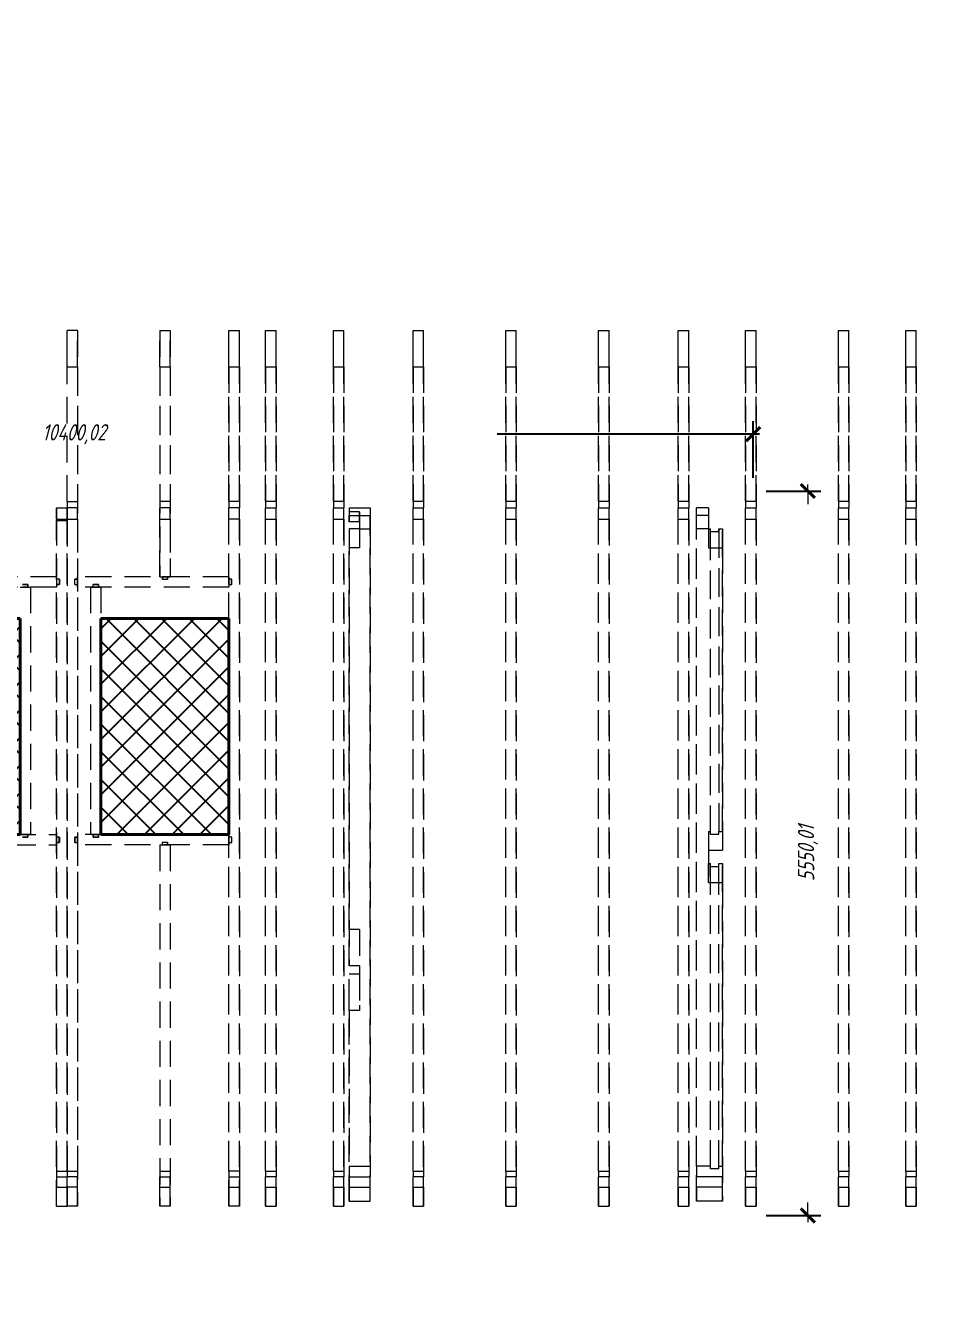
# Model space of a CAD drawing. Header units: millimetres. Extents: x 0 to 6720, y 0 to 297.
# Drawn here: x 2373.8 to 2515.1, y 100.8 to 297 of the extents above; entities that cross this region are included whole.
import ezdxf

# ---------------------------------------------------------------- set-up
doc = ezdxf.new("R2010")
doc.units = ezdxf.units.MM
for name, pattern in [('K5LT_BASIC', [0]), ('K5LT_DASHED', [6, 4, -2]), ('K5LT_THIN', [0])]:
    doc.linetypes.add(name, pattern=pattern)
doc.layers.add('Системный слой', color=7, linetype='Continuous')
doc.styles.add('KDIMTEXTSTYLE', font='GOST_AU.SHX', dxfattribs={"width": 0.96, "oblique": 15, "height": 5})
doc.dimstyles.new('KDIMSTYLE (0.02)', dxfattribs={"dimtxt": 5, "dimasz": 1, "dimexe": 2, "dimexo": 0, "dimgap": 1, "dimtad": 1, "dimlfac": 50, "dimtxsty": 'KDIMTEXTSTYLE', "dimsah": 1, "dimcen": 0, "dimdle": 1, "dimadec": 0, "dimazin": 0, "dimtfac": 0.667, "dimtmove": 0, "dimatfit": 3, "dimfxl": 0, "dimtvp": 1, "dimtolj": 1, "dimtzin": 0, "dimarcsym": 0})

# ---------------------------------------------------------------- blocks, each defined once
blk = doc.blocks.new('U171')
at = {"layer": 'Системный слой', "color": 7, "linetype": 'K5LT_DASHED', "lineweight": 18}
for p, q in [((2380.113075603595, 244.730695967089), (2380.113075403596, 250.277389267089)), ((2381.713077943596, 250.277389267089), (2380.113075403596, 250.277389267089)), ((2380.113075403596, 116.136671327089), (2380.113075403596, 250.277389267089)), ((2381.713077903596, 244.730695967089), (2381.713077943596, 250.277389267089)), ((2381.713077943596, 250.277389267089), (2381.713077943596, 116.136671327089)), ((2394.313095983596, 244.730727767089), (2394.313097983596, 250.277421067089)), ((2394.313097983596, 250.277421067089), (2395.913100523596, 250.277421067089)), ((2394.313097983596, 250.277421067089), (2394.313097983596, 212.567083347089)), ((2395.913098263596, 244.730727767089), (2395.913100523596, 250.277421067089)), ((2395.913100523596, 250.277421067089), (2395.913100523596, 212.567083347089)), ((2404.912971183596, 244.7307448870891), (2404.912974823596, 250.277438187089)), ((2404.912974823596, 116.136702487089), (2404.912974823596, 250.277438187089)), ((2404.912974823596, 250.277438187089), (2406.512977363596, 250.277438187089)), ((2406.512973463596, 244.7307448870891), (2406.512977363596, 250.277438187089)), ((2406.512977363596, 116.136702487089), (2406.512977363596, 250.277438187089)), ((2410.513079203596, 244.7307238270891), (2410.513083723596, 250.277417127089)), ((2410.513083723596, 116.136670067089), (2410.513083723596, 250.277417127089)), ((2410.513083723596, 250.277417127089), (2412.113086263596, 250.277417127089)), ((2412.113081503596, 244.7307238270891), (2412.113086263596, 250.277417127089)), ((2412.113086263596, 116.136670067089), (2412.113086263596, 250.277417127089)), ((2420.912994143596, 244.730663127089), (2420.913000263596, 250.277356427089)), ((2420.913000263596, 116.136591487089), (2420.913000263596, 250.277356427089)), ((2420.913000263596, 250.277356427089), (2422.513002823595, 250.277356427089)), ((2422.512996423596, 244.730663127089), (2422.513002823595, 250.277356427089)), ((2422.513002823595, 116.136591487089), (2422.513002823595, 250.277356427089)), ((2433.113032683596, 244.7307238270891), (2433.113040703596, 250.277417127089)), ((2433.113040703596, 116.136641807089), (2433.113040703596, 250.277417127089)), ((2433.113040703596, 250.277417127089), (2434.713043243596, 250.277417127089)), ((2434.713034963596, 244.7307238270891), (2434.713043243596, 250.277417127089)), ((2434.713043243596, 116.136641807089), (2434.713043243596, 250.277417127089)), ((2447.313053043596, 244.7307238270891), (2447.313063283596, 250.277417127089)), ((2447.313063283596, 116.136624067089), (2447.313063283596, 250.277417127089)), ((2447.313063283596, 250.277417127089), (2448.913065823596, 250.277417127089)), ((2448.913055343596, 244.7307238270891), (2448.913065823596, 250.277417127089)), ((2448.913065823596, 116.136624067089), (2448.913065823596, 250.277417127089)), ((2461.513073423595, 244.7307238270891), (2461.513085863596, 250.277417127089)), ((2461.513085863596, 116.136606327089), (2461.513085863596, 250.277417127089)), ((2461.513085863596, 250.277417127089), (2463.113088403596, 250.277417127089)), ((2463.113075703596, 244.7307238270891), (2463.113088403596, 250.277417127089)), ((2463.113088403596, 116.136606327089), (2463.113088403596, 250.277417127089)), ((2473.713100923596, 244.7307238270891), (2473.713115243596, 250.277417127089)), ((2473.713115243596, 116.136591067089), (2473.713115243596, 250.277417127089)), ((2473.713115243596, 250.277417127089), (2475.313117803596, 250.277417127089)), ((2475.313103203596, 244.7307238270891), (2475.313117803596, 250.277417127089)), ((2475.313117803596, 116.136591067089), (2475.313117803596, 250.277417127089)), ((2484.038163503596, 244.7307238270891), (2484.038179463596, 250.277417127089)), ((2484.038179463596, 116.136578167089), (2484.038179463596, 250.277417127089)), ((2484.038179463596, 250.277417127089), (2485.638182003596, 250.277417127089)), ((2485.638165803596, 244.7307238270891), (2485.638182003596, 250.277417127089)), ((2485.638182003596, 116.136578167089), (2485.638182003596, 250.277417127089)), ((2498.238183883595, 244.7307238270891), (2498.238202023596, 250.277417127089)), ((2498.238202023596, 116.136560407089), (2498.238202023596, 250.277417127089)), ((2498.238202023596, 250.277417127089), (2499.838204563596, 250.277417127089)), ((2499.838186183596, 244.7307238270891), (2499.838204563596, 250.277417127089)), ((2499.838204563596, 116.136560407089), (2499.838204563596, 250.277417127089)), ((2508.563248683596, 244.7307238270891), (2508.563268443596, 250.277417127089)), ((2508.563268443596, 116.136547507089), (2508.563268443596, 250.277417127089)), ((2508.563268443596, 250.277417127089), (2510.163270983596, 250.277417127089)), ((2510.163250983596, 244.7307238270891), (2510.163270983596, 250.277417127089)), ((2510.163270983596, 116.136547507089), (2510.163270983596, 250.277417127089)), ((2380.113075603595, 224.065538167089), (2380.113075603595, 244.730695967089)), ((2380.113075603595, 244.730695967089), (2381.713077903596, 244.730695967089)), ((2381.713077903596, 244.730695967089), (2381.713077903596, 224.065538167089)), ((2394.313095983596, 244.730727767089), (2395.913098263596, 244.730727767089)), ((2394.313095983596, 244.730727767089), (2394.313095983596, 224.065521627089)), ((2395.913098263596, 244.730727767089), (2395.913098263596, 224.065521627089)), ((2404.912971183596, 244.7307448870891), (2406.512973463596, 244.7307448870891)), ((2404.912971183596, 244.7307448870891), (2404.912971183596, 224.065509287089)), ((2406.512973463596, 244.7307448870891), (2406.512973463596, 224.065509287089)), ((2410.513079203596, 244.7307238270891), (2412.113081503596, 244.7307238270891)), ((2410.513079203596, 244.7307238270891), (2410.513079203596, 224.065423127089)), ((2412.113081503596, 244.7307238270891), (2412.113081503596, 224.065423127089)), ((2420.912994143596, 244.730663127089), (2422.512996423596, 244.730663127089)), ((2420.912994143596, 244.730663127089), (2420.912994143596, 224.065357547089)), ((2422.512996423596, 244.730663127089), (2422.512996423596, 224.065357547089)), ((2433.113032683596, 244.7307238270891), (2434.713034963596, 244.7307238270891)), ((2433.113032683596, 244.7307238270891), (2433.113032683596, 224.065423127089)), ((2434.713034963596, 244.7307238270891), (2434.713034963596, 224.065423127089)), ((2447.313053043596, 244.7307238270891), (2448.913055343596, 244.7307238270891)), ((2447.313053043596, 244.7307238270891), (2447.313053043596, 224.065423127089)), ((2448.913055343596, 244.7307238270891), (2448.913055343596, 224.065423127089)), ((2461.513073423595, 244.7307238270891), (2463.113075703596, 244.7307238270891)), ((2461.513073423595, 244.7307238270891), (2461.513073423595, 224.065423127089)), ((2463.113075703596, 244.7307238270891), (2463.113075703596, 224.065423127089)), ((2473.713100923596, 244.7307238270891), (2475.313103203596, 244.7307238270891)), ((2473.713100923596, 244.7307238270891), (2473.713100923596, 224.065423127089)), ((2475.313103203596, 244.7307238270891), (2475.313103203596, 224.065423127089)), ((2484.038163503596, 244.7307238270891), (2485.638165803596, 244.7307238270891)), ((2484.038163503596, 244.7307238270891), (2484.038163503596, 224.065423127089)), ((2485.638165803596, 244.7307238270891), (2485.638165803596, 224.065423127089)), ((2498.238183883595, 244.7307238270891), (2499.838186183596, 244.7307238270891)), ((2498.238183883595, 244.7307238270891), (2498.238183883595, 224.065423127089)), ((2499.838186183596, 244.7307238270891), (2499.838186183596, 224.065423127089)), ((2508.563248683596, 244.7307238270891), (2510.163250983596, 244.7307238270891)), ((2508.563248683596, 244.7307238270891), (2508.563248683596, 224.065423127089)), ((2510.163250983596, 244.7307238270891), (2510.163250983596, 224.065423127089)), ((2380.113075603595, 224.065538167089), (2380.113075543596, 223.139871647089)), ((2380.113075603595, 224.065538167089), (2381.713077903596, 224.065538167089)), ((2381.713077903596, 224.065538167089), (2381.713077923596, 223.139871647089)), ((2395.913098263596, 224.065521627089), (2394.313095983596, 224.065521627089)), ((2394.313095983596, 224.065521627089), (2394.313096623596, 223.139871647089)), ((2395.913098263596, 224.065521627089), (2395.913098983596, 223.139871647089)), ((2406.512973463596, 224.065509287089), (2404.912971183596, 224.065509287089)), ((2404.912971183596, 224.065509287089), (2404.912972343596, 223.139871647089)), ((2406.512973463596, 224.065509287089), (2406.512974723596, 223.139871647089)), ((2412.113081503596, 224.065423127089), (2410.513079203596, 224.065423127089)), ((2410.513079203596, 224.065423127089), (2410.513080663596, 223.139871647089)), ((2412.113081503596, 224.065423127089), (2412.113083043596, 223.139871647089)), ((2422.512996423596, 224.065357547089), (2420.912994143596, 224.065357547089)), ((2420.912994143596, 224.065357547089), (2420.912996103596, 223.139871647089)), ((2422.512996423596, 224.065357547089), (2422.512998483596, 223.139871647089)), ((2434.713034963596, 224.065423127089), (2433.113032683596, 224.065423127089)), ((2433.113032683596, 224.065423127089), (2433.113035263596, 223.139871647089)), ((2434.713034963596, 224.065423127089), (2434.713037623595, 223.139871647089)), ((2448.913055343596, 224.065423127089), (2447.313053043596, 224.065423127089)), ((2447.313053043596, 224.065423127089), (2447.313056323595, 223.139871647089)), ((2448.913055343596, 224.065423127089), (2448.913058703596, 223.139871647089)), ((2463.113075703596, 224.065423127089), (2461.513073423595, 224.065423127089)), ((2461.513073423595, 224.065423127089), (2461.513077403596, 223.139871647089)), ((2463.113075703596, 224.065423127089), (2463.113079783596, 223.139871647089)), ((2475.313103203596, 224.065423127089), (2473.713100923596, 224.065423127089)), ((2473.713100923596, 224.065423127089), (2473.713105523596, 223.139871647089)), ((2475.313103203596, 224.065423127089), (2475.313107883596, 223.139871647089)), ((2485.638165803596, 224.065423127089), (2484.038163503596, 224.065423127089)), ((2484.038163503596, 224.065423127089), (2484.038168623596, 223.139871647089)), ((2485.638165803596, 224.065423127089), (2485.638171003596, 223.139871647089)), ((2499.838186183596, 224.065423127089), (2498.238183883595, 224.065423127089)), ((2498.238183883595, 224.065423127089), (2498.238189703596, 223.139871647089)), ((2499.838186183596, 224.065423127089), (2499.838192083596, 223.139871647089)), ((2510.163250983596, 224.065423127089), (2508.563248683596, 224.065423127089)), ((2508.563248683596, 224.065423127089), (2508.563255023596, 223.139871647089)), ((2510.163250983596, 224.065423127089), (2510.163257403596, 223.139871647089)), ((2378.513073303596, 221.359945547089), (2378.513073163595, 223.139871647089)), ((2378.513073163595, 223.139871647089), (2380.113075543596, 223.139871647089)), ((2378.513073163595, 223.139871647089), (2378.513072863596, 221.180932507089)), ((2380.113075543596, 223.139871647089), (2380.113075403596, 221.180932507089)), ((2380.113075603595, 221.359945547089), (2380.113075543596, 223.139871647089)), ((2381.713077923596, 223.139871647089), (2380.113075543596, 223.139871647089)), ((2380.113075603595, 221.359945547089), (2380.113075543596, 223.139871647089)), ((2381.713077903596, 221.359945547089), (2381.713077923596, 223.139871647089)), ((2394.313095983596, 221.359977367089), (2394.313096623596, 223.139871647089)), ((2395.913098983596, 223.139871647089), (2394.313096623596, 223.139871647089)), ((2395.913098263596, 221.359977367089), (2395.913098983596, 223.139871647089)), ((2404.912971183596, 221.360001107089), (2404.912972343596, 223.139871647089)), ((2406.512974723596, 223.139871647089), (2404.912972343596, 223.139871647089)), ((2406.512973463596, 221.360001107089), (2406.512974723596, 223.139871647089)), ((2410.513079203596, 221.360166787089), (2410.513080663596, 223.139871647089)), ((2410.513080663596, 223.139871647089), (2412.113083043596, 223.139871647089)), ((2412.113081503596, 221.360166787089), (2412.113083043596, 223.139871647089)), ((2420.912994143596, 221.360292867089), (2420.912996103596, 223.139871647089)), ((2420.912996103596, 223.139871647089), (2422.512998483596, 223.139871647089)), ((2422.512996423596, 221.360292867089), (2422.512998483596, 223.139871647089)), ((2423.313135703596, 223.139871647089), (2423.313134943596, 222.490996687089)), ((2424.913140483596, 222.490997407089), (2423.313134943596, 222.490996687089)), ((2423.313134943596, 222.490996687089), (2423.313138403596, 220.956218687089)), ((2423.313135703596, 223.139871647089), (2426.513140443596, 223.139871647089)), ((2423.313135703596, 223.139871647089), (2423.313138403596, 221.942546987089)), ((2423.313138403596, 220.956218687089), (2423.313138403596, 221.942546987089)), ((2423.313138403596, 221.942546987089), (2426.513143363596, 221.942546987089)), ((2424.913140483596, 222.490997407089), (2424.913137443596, 219.895498207089)), ((2424.913145863596, 220.956219807089), (2424.913140483596, 222.490997407089)), ((2426.513140443596, 223.139871647089), (2426.513136363596, 219.895468847089)), ((2426.513140443596, 223.139871647089), (2426.513143363596, 221.942546987089)), ((2426.513143363596, 116.898387907089), (2426.513143363596, 221.942546987089)), ((2433.113032683596, 221.360166787089), (2433.113035263596, 223.139871647089)), ((2433.113035263596, 223.139871647089), (2434.713037623595, 223.139871647089)), ((2434.713034963596, 221.360166787089), (2434.713037623595, 223.139871647089)), ((2447.313053043596, 221.360166787089), (2447.313056323595, 223.139871647089)), ((2447.313056323595, 223.139871647089), (2448.913058703596, 223.139871647089)), ((2448.913055343596, 221.360166787089), (2448.913058703596, 223.139871647089)), ((2461.513073423595, 221.360166787089), (2461.513077403596, 223.139871647089)), ((2461.513077403596, 223.139871647089), (2463.113079783596, 223.139871647089)), ((2463.113075703596, 221.360166787089), (2463.113079783596, 223.139871647089)), ((2473.713100923596, 221.360166787089), (2473.713105523596, 223.139871647089)), ((2473.713105523596, 223.139871647089), (2475.313107883596, 223.139871647089)), ((2475.313103203596, 221.360166787089), (2475.313107883596, 223.139871647089)), ((2476.513205743596, 219.895498087089), (2476.513214383595, 223.139871647089)), ((2478.353217123596, 223.139758047089), (2476.513214383595, 223.139871647089)), ((2476.513220523596, 221.9425317670891), (2476.513214383595, 223.139871647089)), ((2478.353223363596, 221.9425317670891), (2476.513220523596, 221.9425317670891)), ((2476.513220523596, 116.898306187089), (2476.513220523596, 221.9425317670891)), ((2478.353217123596, 223.139758047089), (2478.353208323596, 219.895324627089)), ((2478.353217123596, 223.139758047089), (2478.353223363596, 221.9425317670891)), ((2478.353223363596, 221.9425317670891), (2478.353223363596, 217.010442527089)), ((2484.038163503596, 221.360166787089), (2484.038168623596, 223.139871647089)), ((2484.038168623596, 223.139871647089), (2485.638171003596, 223.139871647089)), ((2485.638165803596, 221.360166787089), (2485.638171003596, 223.139871647089)), ((2498.238183883595, 221.360166787089), (2498.238189703596, 223.139871647089)), ((2498.238189703596, 223.139871647089), (2499.838192083596, 223.139871647089)), ((2499.838186183596, 221.360166787089), (2499.838192083596, 223.139871647089)), ((2508.563248683596, 221.360166787089), (2508.563255023596, 223.139871647089)), ((2508.563255023596, 223.139871647089), (2510.163257403596, 223.139871647089)), ((2510.163250983596, 221.360166787089), (2510.163257403596, 223.139871647089)), ((2378.513073303596, 221.359945547089), (2378.513073303596, 121.487555787089)), ((2378.513073303596, 221.359945547089), (2380.113075603595, 221.359945547089)), ((2378.513072863596, 116.136671327089), (2378.513072863596, 221.180932507089)), ((2378.513072863596, 221.180932507089), (2380.113075403596, 221.180932507089)), ((2380.113075403596, 221.180932507089), (2380.113075403596, 116.136671327089)), ((2380.113075603595, 121.487555787089), (2380.113075603595, 221.359945547089)), ((2380.113075603595, 221.359945547089), (2381.713077903596, 221.359945547089)), ((2380.113075603595, 221.359945547089), (2380.113075603595, 121.487555787089)), ((2381.713077903596, 221.359945547089), (2381.713077903596, 121.487555787089)), ((2394.313095983596, 212.567071167089), (2394.313095983596, 221.359977367089)), ((2394.313095983596, 221.359977367089), (2395.913098263596, 221.359977367089)), ((2395.913098263596, 221.359977367089), (2395.913098263596, 212.567071167089)), ((2406.512973463596, 221.360001107089), (2404.912971183596, 221.360001107089)), ((2404.912971183596, 121.487526887089), (2404.912971183596, 221.360001107089)), ((2406.512973463596, 221.360001107089), (2406.512973463596, 121.487526887089)), ((2410.513079203596, 121.487440727089), (2410.513079203596, 221.360166787089)), ((2410.513079203596, 221.360166787089), (2412.113081503596, 221.360166787089)), ((2412.113081503596, 221.360166787089), (2412.113081503596, 121.487440727089)), ((2420.912994143596, 121.487375147089), (2420.912994143596, 221.360292867089)), ((2420.912994143596, 221.360292867089), (2422.512996423596, 221.360292867089)), ((2422.512996423596, 221.360292867089), (2422.512996423596, 121.487375147089)), ((2424.913137443596, 219.895498207089), (2423.313131903596, 219.895468847089)), ((2423.313131903596, 219.895468847089), (2423.313131903596, 152.946153907089)), ((2423.313131903596, 219.895468847089), (2423.313138403596, 217.010906187089)), ((2424.913145863596, 220.956219807089), (2423.313138403596, 220.956218687089)), ((2424.913137443596, 219.895498207089), (2424.913147543596, 217.010907287089)), ((2424.913137443596, 219.895498207089), (2426.513136363596, 219.895468847089)), ((2424.913145863596, 220.956219807089), (2424.913147543596, 217.010907287089)), ((2426.513136363596, 219.895468847089), (2426.513136363596, 122.249174227089)), ((2433.113032683596, 121.487440727089), (2433.113032683596, 221.360166787089)), ((2433.113032683596, 221.360166787089), (2434.713034963596, 221.360166787089)), ((2434.713034963596, 221.360166787089), (2434.713034963596, 121.487440727089)), ((2447.313053043596, 121.487440727089), (2447.313053043596, 221.360166787089)), ((2447.313053043596, 221.360166787089), (2448.913055343596, 221.360166787089)), ((2448.913055343596, 221.360166787089), (2448.913055343596, 121.487440727089)), ((2461.513073423595, 121.487440727089), (2461.513073423595, 221.360166787089)), ((2461.513073423595, 221.360166787089), (2463.113075703596, 221.360166787089)), ((2463.113075703596, 221.360166787089), (2463.113075703596, 121.487440727089)), ((2473.713100923596, 121.487440727089), (2473.713100923596, 221.360166787089)), ((2473.713100923596, 221.360166787089), (2475.313103203596, 221.360166787089)), ((2475.313103203596, 221.360166787089), (2475.313103203596, 121.487440727089)), ((2478.353208323596, 219.895324627089), (2476.513205743596, 219.895498087089)), ((2476.513205743596, 122.249159027089), (2476.513205743596, 219.895498087089)), ((2478.353208323596, 219.895324627089), (2478.673208703596, 219.895498087089)), ((2478.353208323596, 219.895324627089), (2478.353223363596, 217.010442527089)), ((2478.673210903596, 219.474895647089), (2478.673208703596, 219.895498087089)), ((2478.673208703596, 173.538074447089), (2478.673208703596, 219.895498087089)), ((2479.913212663596, 219.474895647089), (2479.913210423596, 219.895498087089)), ((2479.913210423596, 219.895498087089), (2479.913210423596, 173.538074447089)), ((2479.913210423596, 219.895498087089), (2480.513211323596, 219.895498087089)), ((2480.513211323596, 173.538074447089), (2480.513211323596, 219.895498087089)), ((2480.513211323596, 219.895498087089), (2480.513226723596, 217.010442527089)), ((2484.038163503596, 121.487440727089), (2484.038163503596, 221.360166787089)), ((2484.038163503596, 221.360166787089), (2485.638165803596, 221.360166787089)), ((2485.638165803596, 221.360166787089), (2485.638165803596, 121.487440727089)), ((2498.238183883595, 121.487440727089), (2498.238183883595, 221.360166787089)), ((2498.238183883595, 221.360166787089), (2499.838186183596, 221.360166787089)), ((2499.838186183596, 221.360166787089), (2499.838186183596, 121.487440727089)), ((2508.563248683596, 121.487440727089), (2508.563248683596, 221.360166787089)), ((2508.563248683596, 221.360166787089), (2510.163250983596, 221.360166787089)), ((2510.163250983596, 221.360166787089), (2510.163250983596, 121.487440727089)), ((2478.673210903596, 173.1176465070891), (2478.673210903596, 219.474895647089)), ((2478.673210903596, 219.474895647089), (2479.913212663596, 219.474895647089)), ((2479.913212663596, 219.474895647089), (2479.913212663596, 173.1176465070891)), ((2424.913147543596, 217.010907287089), (2423.313138403596, 217.010906187089)), ((2423.313138403596, 158.492832727089), (2423.313138403596, 217.010906187089)), ((2478.353223363596, 217.010442527089), (2480.513226723596, 217.010442527089)), ((2480.513226723596, 217.010442527089), (2480.513226723596, 170.653185127089)), ((2378.513073303596, 212.567071167089), (2353.313037163596, 212.567071167089)), ((2378.513073303596, 212.567071167089), (2378.513073303596, 210.967068867089)), ((2378.513072943596, 212.167080287089), (2378.513072943596, 211.367079047089)), ((2378.913073563596, 212.167080287089), (2378.513072943596, 212.167080287089)), ((2378.513072943596, 212.167080287089), (2378.513072943596, 211.367079047089)), ((2378.933073843596, 212.167073007089), (2378.513073223596, 212.167073007089)), ((2378.913073563596, 212.167080287089), (2378.913073563596, 211.367079047089)), ((2378.933073843596, 212.167073007089), (2378.933073843596, 211.3670718270891)), ((2381.293077303596, 211.3670718270891), (2381.293077303596, 212.167073007089)), ((2381.293077303596, 212.167073007089), (2381.713077903596, 212.167073007089)), ((2381.313077303596, 211.367079047089), (2381.313077303596, 212.167080287089)), ((2381.713077903596, 212.167073007089), (2381.313077323596, 212.167073007089)), ((2404.912974823596, 212.567083347089), (2381.713077943596, 212.567083347089)), ((2381.713077943596, 210.967080807089), (2381.713077943596, 212.567083347089)), ((2381.713077943596, 211.367079047089), (2381.713077943596, 212.167080287089)), ((2381.713077903596, 211.367071847089), (2381.713077903596, 212.167073007089)), ((2394.313095983596, 212.567071167089), (2395.913098263596, 212.567071167089)), ((2394.713098203596, 212.567080907089), (2394.713098203596, 212.167080287089)), ((2394.713098203596, 212.567080907089), (2395.513099443596, 212.567080907089)), ((2395.513099443596, 212.567080907089), (2394.713098203596, 212.567080907089)), ((2394.713098203596, 212.147080267089), (2394.713098203596, 212.567080907089)), ((2394.713098203596, 212.167080287089), (2395.513099443596, 212.167080287089)), ((2395.513099443596, 212.147080267089), (2394.713098203596, 212.147080267089)), ((2395.513099443596, 212.167080287089), (2395.513099443596, 212.567080907089)), ((2395.513099443596, 212.567080907089), (2395.513099443596, 212.147080267089)), ((2404.912971903595, 211.367071847089), (2404.912971903595, 212.167073007089)), ((2405.332972523596, 212.167073007089), (2404.912971903595, 212.167073007089)), ((2404.912971903595, 211.367071847089), (2404.912971903595, 212.167073007089)), ((2405.312974723596, 212.167080287089), (2404.912974103596, 212.167080287089)), ((2404.912974823596, 212.567083347089), (2404.912974823596, 210.967080807089)), ((2405.312972483596, 211.367071847089), (2405.312972483596, 212.167073007089)), ((2405.332972523596, 211.367071847089), (2405.332972523596, 212.167073007089)), ((2378.513073303596, 210.967068867089), (2353.313037163596, 210.967068867089)), ((2372.913063963596, 210.967080807089), (2374.513066503596, 210.967080807089)), ((2373.313064843596, 211.387079067089), (2374.113066083596, 211.387079067089)), ((2374.113066083596, 211.367079047089), (2373.313064843596, 211.367079047089)), ((2373.313064843596, 210.967078427089), (2374.113066083596, 210.967078427089)), ((2374.113066083596, 210.967078427089), (2373.313064843596, 210.967078427089)), ((2374.113066083596, 211.387079067089), (2374.113066083596, 210.967078427089)), ((2374.113066083596, 210.967078427089), (2374.113066083596, 211.367079047089)), ((2374.513066503596, 210.967080807089), (2374.513066503596, 173.067020547089)), ((2378.933073843596, 211.3670718270891), (2378.513073223596, 211.3670718270891)), ((2378.513073223596, 211.367071847089), (2378.913073803596, 211.367071847089)), ((2381.293077303596, 211.3670718270891), (2381.713077903596, 211.3670718270891)), ((2381.313077303596, 211.367079047089), (2381.713077943596, 211.367079047089)), ((2404.912974823596, 210.967080807089), (2381.713077943596, 210.967080807089)), ((2383.713081123596, 210.967080807089), (2385.313083663596, 210.967080807089)), ((2383.713081123596, 210.967080807089), (2383.713081123596, 173.067020547089)), ((2384.113081683596, 210.967078427089), (2384.113081683596, 211.387079067089)), ((2384.113081683596, 211.387079067089), (2384.913082923596, 211.387079067089)), ((2384.913082923596, 211.367079047089), (2384.113081683596, 211.367079047089)), ((2384.113081683596, 210.967078427089), (2384.113081683596, 211.367079047089)), ((2384.113081683596, 210.967078427089), (2384.913082923596, 210.967078427089)), ((2384.913082923596, 210.967078427089), (2384.113081683596, 210.967078427089)), ((2384.913082923596, 211.387079067089), (2384.913082923596, 210.967078427089)), ((2384.913082923596, 210.967078427089), (2384.913082923596, 211.367079047089)), ((2385.313083663596, 210.967080807089), (2385.313083663596, 173.067020547089)), ((2404.912971903595, 211.367071847089), (2405.332972523596, 211.367071847089)), ((2404.912971903595, 211.367071847089), (2405.312972483596, 211.367071847089)), ((2353.313037163596, 173.067014507089), (2378.513073303596, 173.067014507089)), ((2374.513066503596, 173.067020547089), (2372.913063963596, 173.067020547089)), ((2373.313064843596, 173.0670193470891), (2374.113066083596, 173.0670193470891)), ((2373.313064843596, 173.0670193470891), (2374.113066083596, 173.0670193470891)), ((2374.113066083596, 172.667018727089), (2374.113066083596, 173.0670193470891)), ((2374.113066763596, 173.067015707089), (2374.113066763596, 172.6470150870891)), ((2378.513072863596, 173.067020567089), (2378.513072863596, 171.467018007089)), ((2381.713077943596, 173.067020567089), (2381.713077943596, 171.467018007089)), ((2404.912971183596, 173.067014507089), (2381.713077903596, 173.067014507089)), ((2385.313083663596, 173.067020547089), (2383.713081123596, 173.067020547089)), ((2384.913082923596, 173.0670193470891), (2384.113081683596, 173.0670193470891)), ((2384.113081683596, 172.647018687089), (2384.113081683596, 173.0670193470891)), ((2384.113081683596, 173.0670193470891), (2384.113081683596, 172.667018727089)), ((2384.113081683596, 173.0670193470891), (2384.913082923596, 173.0670193470891)), ((2384.913082923596, 173.0670193470891), (2384.913082923596, 172.647018687089)), ((2384.913082923596, 172.667018727089), (2384.913082923596, 173.0670193470891)), ((2404.912971183596, 173.067014507089), (2404.912971183596, 171.467012207089)), ((2478.353208323596, 173.538074447089), (2478.353223363596, 170.653185127089)), ((2478.353208323596, 173.538074447089), (2478.673208703596, 173.538074447089)), ((2478.353208323596, 173.538074447089), (2478.353208323596, 168.6062731670891)), ((2478.673210903596, 173.1176465070891), (2478.673208703596, 173.538074447089)), ((2478.673210903596, 173.1176465070891), (2479.913212663596, 173.1176465070891)), ((2479.913212663596, 173.1176465070891), (2479.913210423596, 173.538074447089)), ((2479.913210423596, 173.538074447089), (2480.513211323596, 173.538074447089)), ((2480.513211323596, 173.538074447089), (2480.513226723596, 170.653185127089)), ((2353.313037163596, 171.467012207089), (2378.513073303596, 171.467012207089)), ((2373.313064843596, 172.667018727089), (2374.113066083596, 172.667018727089)), ((2374.113066083596, 172.647018687089), (2373.313064843596, 172.647018687089)), ((2378.513072943596, 172.667018727089), (2378.513072943596, 171.867017467089)), ((2378.513072943596, 171.867017467089), (2378.513072943596, 172.667018727089)), ((2378.913073563596, 172.667018727089), (2378.513072943596, 172.667018727089)), ((2378.933073843596, 172.667015127089), (2378.513073223596, 172.667015127089)), ((2378.513072943596, 171.867017467089), (2378.913073563596, 171.867017467089)), ((2378.933073843596, 171.867013947089), (2378.513073223596, 171.867013947089)), ((2378.913073563596, 171.867017467089), (2378.913073563596, 172.667018727089)), ((2378.933073843596, 172.667015127089), (2378.933073843596, 171.867013947089)), ((2381.293077303596, 171.867013947089), (2381.293077303596, 172.667015127089)), ((2381.293077303596, 172.667015127089), (2381.713077903596, 172.667015127089)), ((2381.293077303596, 171.867013947089), (2381.713077903596, 171.867013947089)), ((2381.713077903596, 172.667015127089), (2381.313077323596, 172.667015127089)), ((2381.313077323596, 172.667015127089), (2381.313077323596, 171.867013947089)), ((2381.313077303596, 171.867017467089), (2381.713077943596, 171.867017467089)), ((2381.713077943596, 171.867017467089), (2381.713077943596, 172.667018727089)), ((2381.713077903596, 172.667015127089), (2381.713077903596, 171.867013947089)), ((2404.912971183596, 171.467012207089), (2381.713077903596, 171.467012207089)), ((2384.113081683596, 172.667018727089), (2384.913082923596, 172.667018727089)), ((2384.913082923596, 172.647018687089), (2384.113081683596, 172.647018687089)), ((2394.313095983596, 171.467012207089), (2394.313095983596, 121.487539247089)), ((2394.313097983596, 171.467018007089), (2395.913100523596, 171.467018007089)), ((2394.313097983596, 171.467018007089), (2394.313097983596, 116.136689167089)), ((2394.713098203596, 171.467016847089), (2394.713098203596, 171.887017507089)), ((2394.713098203596, 171.887017507089), (2395.513099443596, 171.887017507089)), ((2394.713098203596, 171.467016847089), (2394.713098203596, 171.867017467089)), ((2395.513099443596, 171.867017467089), (2394.713098203596, 171.867017467089)), ((2394.713098203596, 171.467016847089), (2395.513099443596, 171.467016847089)), ((2394.713098203596, 171.467016847089), (2395.513099443596, 171.467016847089)), ((2395.513099443596, 171.887017507089), (2395.513099443596, 171.467016847089)), ((2395.513099443596, 171.467016847089), (2395.513099443596, 171.867017467089)), ((2395.913098263596, 171.467012207089), (2395.913098263596, 121.487539247089)), ((2395.913100523596, 171.467018007089), (2395.913100523596, 116.136689167089)), ((2404.912971903595, 171.867013947089), (2404.912971903595, 172.667015127089)), ((2405.332972523596, 172.667015127089), (2404.912971903595, 172.667015127089)), ((2404.912971903595, 171.867013947089), (2405.332972523596, 171.867013947089)), ((2404.912971903595, 171.867013947089), (2405.312972483596, 171.867013947089)), ((2405.312974723596, 172.667018727089), (2404.912974103596, 172.667018727089)), ((2404.912974103596, 172.667018727089), (2404.912974103596, 171.867017467089)), ((2405.312974723596, 172.667018727089), (2405.312974723596, 171.867017467089)), ((2405.332972523596, 171.867013947089), (2405.332972523596, 172.667015127089)), ((2478.353223363596, 170.653185127089), (2478.353223363596, 165.721383087089)), ((2478.353223363596, 170.653185127089), (2480.513226723596, 170.653185127089)), ((2478.353223363596, 165.721383087089), (2478.353208323596, 168.6062731670891)), ((2478.353208323596, 168.6062731670891), (2478.673208703596, 168.6062731670891)), ((2478.673210903596, 168.185845347089), (2478.673208703596, 168.6062731670891)), ((2478.673208703596, 122.249159027089), (2478.673208703596, 168.6062731670891)), ((2478.673210903596, 121.828772467089), (2478.673210903596, 168.185845347089)), ((2478.673210903596, 168.185845347089), (2479.913212663596, 168.185845347089)), ((2479.913212663596, 168.185845347089), (2479.913210423596, 168.6062731670891)), ((2479.913210423596, 122.249159027089), (2479.913210423596, 168.6062731670891)), ((2479.913210423596, 168.6062731670891), (2480.513211323596, 168.6062731670891)), ((2479.913212663596, 121.828772467089), (2479.913212663596, 168.185845347089)), ((2480.513211323596, 122.249159027089), (2480.513211323596, 168.6062731670891)), ((2480.513211323596, 168.6062731670891), (2480.513226723596, 165.721383087089)), ((2478.353223363596, 165.721383087089), (2480.513226723596, 165.721383087089)), ((2480.513226723596, 165.721383087089), (2480.513226723596, 116.898306187089)), ((2423.313131903596, 152.946153907089), (2423.313138403596, 158.492832727089)), ((2424.913140783596, 158.492832727089), (2423.313138403596, 158.492832727089)), ((2424.913140783596, 158.492832727089), (2424.913134023596, 152.946153907089)), ((2424.913140783596, 158.492832727089), (2424.913140783596, 151.6542902670891)), ((2424.913134023596, 152.946153907089), (2423.313131903596, 152.946153907089)), ((2423.313131903596, 146.107612527089), (2423.313138403596, 151.6542902670891)), ((2424.913140783596, 151.6542902670891), (2423.313138403596, 151.6542902670891)), ((2423.313138403596, 116.898387907089), (2423.313138403596, 151.6542902670891)), ((2424.913134023596, 152.946153907089), (2424.913134023596, 146.107612527089)), ((2424.913140783596, 151.6542902670891), (2424.913134023596, 146.107612527089)), ((2424.913134023596, 146.107612527089), (2423.313131903596, 146.107612527089)), ((2423.313131903596, 146.107612527089), (2423.313131903596, 122.249174227089)), ((2423.313131903596, 122.249174227089), (2423.313135523596, 120.643727327089)), ((2423.313131903596, 122.249174227089), (2426.513136363596, 122.249174227089)), ((2426.513136363596, 122.249174227089), (2426.513140243595, 120.643727327089)), ((2478.673208703596, 122.249159027089), (2476.513205743596, 122.249159027089)), ((2476.513205743596, 122.249159027089), (2476.513213963596, 120.643727327089)), ((2478.673210903596, 121.828772467089), (2478.673208703596, 122.249159027089)), ((2479.913212663596, 121.828772467089), (2478.673210903596, 121.828772467089)), ((2479.913212663596, 121.828772467089), (2479.913210423596, 122.249159027089)), ((2479.913210423596, 122.249159027089), (2480.513211323596, 122.249159027089)), ((2480.513211323596, 122.249159027089), (2480.513219883595, 120.643727327089)), ((2378.513073303596, 121.487555787089), (2378.513073183596, 120.643727327089)), ((2378.513073303596, 121.487555787089), (2380.113075603595, 121.487555787089)), ((2378.513073183596, 120.643727327089), (2378.513073303596, 119.021293307089)), ((2378.513073183596, 120.643727327089), (2380.113075543596, 120.643727327089)), ((2380.113075603595, 121.487555787089), (2380.113075543596, 120.643727327089)), ((2380.113075603595, 121.487555787089), (2381.713077903596, 121.487555787089)), ((2380.113075603595, 121.487555787089), (2380.113075543596, 120.643727327089)), ((2381.713077923596, 120.643727327089), (2380.113075543596, 120.643727327089)), ((2380.113075603595, 119.021293307089), (2380.113075543596, 120.643727327089)), ((2380.113075603595, 119.021293307089), (2380.113075543596, 120.643727327089)), ((2381.713077903596, 121.487555787089), (2381.713077923596, 120.643727327089)), ((2381.713077903596, 119.021293307089), (2381.713077923596, 120.643727327089)), ((2394.313095983596, 121.487539247089), (2394.313096563596, 120.643727327089)), ((2394.313095983596, 121.487539247089), (2395.913098263596, 121.487539247089)), ((2394.313095983596, 119.021311147089), (2394.313096563596, 120.643727327089)), ((2394.313096563596, 120.643727327089), (2395.913098923595, 120.643727327089)), ((2395.913098263596, 121.487539247089), (2395.913098923595, 120.643727327089)), ((2395.913098263596, 119.021311147089), (2395.913098923595, 120.643727327089)), ((2406.512973463596, 121.487526887089), (2404.912971183596, 121.487526887089)), ((2404.912971183596, 121.487526887089), (2404.912972243596, 120.643727327089)), ((2404.912972243596, 120.643727327089), (2404.912971183596, 119.021324467089)), ((2404.912972243596, 120.643727327089), (2406.512974603596, 120.643727327089)), ((2406.512973463596, 121.487526887089), (2406.512974603596, 120.643727327089)), ((2406.512974603596, 120.643727327089), (2406.512973463596, 119.021324467089)), ((2410.513079203596, 121.487440727089), (2410.513080523596, 120.643727327089)), ((2410.513079203596, 121.487440727089), (2412.113081503596, 121.487440727089)), ((2410.513079203596, 119.021399127089), (2410.513080523596, 120.643727327089)), ((2412.113082903596, 120.643727327089), (2410.513080523596, 120.643727327089)), ((2412.113081503596, 121.487440727089), (2412.113082903596, 120.643727327089)), ((2412.113081503596, 119.021399127089), (2412.113082903596, 120.643727327089)), ((2420.912994143596, 121.487375147089), (2420.912995923596, 120.643727327089)), ((2420.912994143596, 121.487375147089), (2422.512996423596, 121.487375147089)), ((2420.912994143596, 119.021525207089), (2420.912995923596, 120.643727327089)), ((2422.512998303596, 120.643727327089), (2420.912995923596, 120.643727327089)), ((2422.512996423596, 121.487375147089), (2422.512998303596, 120.643727327089)), ((2422.512996423596, 119.021525207089), (2422.512998303596, 120.643727327089)), ((2423.313135523596, 120.643727327089), (2423.313133603596, 119.021318167089)), ((2423.313135523596, 120.643727327089), (2426.513140243595, 120.643727327089)), ((2426.513138203596, 119.021318167089), (2426.513140243595, 120.643727327089)), ((2433.113032683596, 121.487440727089), (2433.113035023596, 120.643727327089)), ((2433.113032683596, 121.487440727089), (2434.713034963596, 121.487440727089)), ((2433.113032683596, 119.021399127089), (2433.113035023596, 120.643727327089)), ((2434.713037403596, 120.643727327089), (2433.113035023596, 120.643727327089)), ((2434.713034963596, 121.487440727089), (2434.713037403596, 120.643727327089)), ((2434.713034963596, 119.021399127089), (2434.713037403596, 120.643727327089)), ((2447.313053043596, 121.487440727089), (2447.313056043596, 120.643727327089)), ((2447.313053043596, 121.487440727089), (2448.913055343596, 121.487440727089)), ((2447.313053043596, 119.021399127089), (2447.313056043596, 120.643727327089)), ((2448.913058403596, 120.643727327089), (2447.313056043596, 120.643727327089)), ((2448.913055343596, 121.487440727089), (2448.913058403596, 120.643727327089)), ((2448.913055343596, 119.021399127089), (2448.913058403596, 120.643727327089)), ((2461.513073423595, 121.487440727089), (2461.513077063596, 120.643727327089)), ((2461.513073423595, 121.487440727089), (2463.113075703596, 121.487440727089)), ((2461.513073423595, 119.021399127089), (2461.513077063596, 120.643727327089)), ((2463.113079423596, 120.643727327089), (2461.513077063596, 120.643727327089)), ((2463.113075703596, 121.487440727089), (2463.113079423596, 120.643727327089)), ((2463.113075703596, 119.021399127089), (2463.113079423596, 120.643727327089)), ((2473.713100923596, 121.487440727089), (2473.713105103596, 120.643727327089)), ((2473.713100923596, 121.487440727089), (2475.313103203596, 121.487440727089)), ((2473.713100923596, 119.021399127089), (2473.713105103596, 120.643727327089)), ((2475.313107483596, 120.643727327089), (2473.713105103596, 120.643727327089)), ((2475.313103203596, 121.487440727089), (2475.313107483596, 120.643727327089)), ((2475.313103203596, 119.021399127089), (2475.313107483596, 120.643727327089)), ((2476.513209643595, 119.021274407089), (2476.513213963596, 120.643727327089)), ((2480.513219883595, 120.643727327089), (2476.513213963596, 120.643727327089)), ((2480.513215383596, 119.021274407089), (2480.513219883595, 120.643727327089)), ((2484.038163503596, 121.487440727089), (2484.038168183596, 120.643727327089)), ((2484.038163503596, 121.487440727089), (2485.638165803596, 121.487440727089)), ((2484.038163503596, 119.021399127089), (2484.038168183596, 120.643727327089)), ((2485.638170543596, 120.643727327089), (2484.038168183596, 120.643727327089)), ((2485.638165803596, 121.487440727089), (2485.638170543596, 120.643727327089)), ((2485.638165803596, 119.021399127089), (2485.638170543596, 120.643727327089)), ((2498.238183883595, 121.487440727089), (2498.238189183596, 120.643727327089)), ((2498.238183883595, 121.487440727089), (2499.838186183596, 121.487440727089)), ((2498.238183883595, 119.021399127089), (2498.238189183596, 120.643727327089)), ((2499.838191563596, 120.643727327089), (2498.238189183596, 120.643727327089)), ((2499.838186183596, 121.487440727089), (2499.838191563596, 120.643727327089)), ((2499.838186183596, 119.021399127089), (2499.838191563596, 120.643727327089)), ((2508.563248683596, 121.487440727089), (2508.563254463596, 120.643727327089)), ((2508.563248683596, 121.487440727089), (2510.163250983596, 121.487440727089)), ((2508.563248683596, 119.021399127089), (2508.563254463596, 120.643727327089)), ((2510.163256843596, 120.643727327089), (2508.563254463596, 120.643727327089)), ((2510.163250983596, 121.487440727089), (2510.163256843596, 120.643727327089)), ((2510.163250983596, 119.021399127089), (2510.163256843596, 120.643727327089)), ((2378.513072863596, 116.136671327089), (2378.513073303596, 119.021293307089)), ((2378.513073303596, 119.021293307089), (2380.113075603595, 119.021293307089)), ((2380.113075403596, 116.136671327089), (2380.113075603595, 119.021293307089)), ((2380.113075403596, 116.136671327089), (2380.113075603595, 119.021293307089)), ((2381.713077903596, 119.021293307089), (2380.113075603595, 119.021293307089)), ((2381.713077943596, 116.136671327089), (2381.713077903596, 119.021293307089)), ((2394.313097983596, 116.136689167089), (2394.313095983596, 119.021311147089)), ((2394.313095983596, 119.021311147089), (2395.913098263596, 119.021311147089)), ((2395.913100523596, 116.136689167089), (2395.913098263596, 119.021311147089)), ((2404.912971183596, 119.021324467089), (2404.912974823596, 116.136702487089)), ((2404.912971183596, 119.021324467089), (2406.512973463596, 119.021324467089)), ((2406.512973463596, 119.021324467089), (2406.512977363596, 116.136702487089)), ((2410.513079203596, 119.021399127089), (2412.113081503596, 119.021399127089)), ((2410.513079203596, 119.021399127089), (2410.513083723596, 116.136670067089)), ((2412.113081503596, 119.021399127089), (2412.113086263596, 116.136670067089)), ((2420.912994143596, 119.021525207089), (2422.512996423596, 119.021525207089)), ((2420.912994143596, 119.021525207089), (2420.913000263596, 116.136591487089)), ((2422.512996423596, 119.021525207089), (2422.513002823595, 116.136591487089)), ((2423.313133603596, 119.021318167089), (2423.313138403596, 116.898387907089)), ((2423.313133603596, 119.021318167089), (2426.513138203596, 119.021318167089)), ((2426.513143363596, 116.898387907089), (2426.513138203596, 119.021318167089)), ((2433.113032683596, 119.021399127089), (2434.713034963596, 119.021399127089)), ((2433.113032683596, 119.021399127089), (2433.113040703596, 116.136641807089)), ((2434.713034963596, 119.021399127089), (2434.713043243596, 116.136641807089)), ((2447.313053043596, 119.021399127089), (2448.913055343596, 119.021399127089)), ((2447.313053043596, 119.021399127089), (2447.313063283596, 116.136624067089)), ((2448.913055343596, 119.021399127089), (2448.913065823596, 116.136624067089)), ((2461.513073423595, 119.021399127089), (2463.113075703596, 119.021399127089)), ((2461.513073423595, 119.021399127089), (2461.513085863596, 116.136606327089)), ((2463.113075703596, 119.021399127089), (2463.113088403596, 116.136606327089)), ((2473.713100923596, 119.021399127089), (2475.313103203596, 119.021399127089)), ((2473.713100923596, 119.021399127089), (2473.713115243596, 116.136591067089)), ((2475.313103203596, 119.021399127089), (2475.313117803596, 116.136591067089)), ((2480.513215383596, 119.021274407089), (2476.513209643595, 119.021274407089)), ((2476.513209643595, 119.021274407089), (2476.513220523596, 116.898306187089)), ((2480.513226723596, 116.898306187089), (2480.513215383596, 119.021274407089)), ((2484.038163503596, 119.021399127089), (2485.638165803596, 119.021399127089)), ((2484.038163503596, 119.021399127089), (2484.038179463596, 116.136578167089)), ((2485.638165803596, 119.021399127089), (2485.638182003596, 116.136578167089)), ((2498.238183883595, 119.021399127089), (2499.838186183596, 119.021399127089)), ((2498.238183883595, 119.021399127089), (2498.238202023596, 116.136560407089)), ((2499.838186183596, 119.021399127089), (2499.838204563596, 116.136560407089)), ((2508.563248683596, 119.021399127089), (2510.163250983596, 119.021399127089)), ((2508.563248683596, 119.021399127089), (2508.563268443596, 116.136547507089)), ((2510.163250983596, 119.021399127089), (2510.163270983596, 116.136547507089)), ((2378.513072863596, 116.136671327089), (2380.113075403596, 116.136671327089)), ((2381.713077943596, 116.136671327089), (2380.113075403596, 116.136671327089)), ((2395.913100523596, 116.136689167089), (2394.313097983596, 116.136689167089)), ((2406.512977363596, 116.136702487089), (2404.912974823596, 116.136702487089)), ((2410.513083723596, 116.136670067089), (2412.113086263596, 116.136670067089)), ((2420.913000263596, 116.136591487089), (2422.513002823595, 116.136591487089)), ((2423.313138403596, 116.898387907089), (2426.513143363596, 116.898387907089)), ((2433.113040703596, 116.136641807089), (2434.713043243596, 116.136641807089)), ((2447.313063283596, 116.136624067089), (2448.913065823596, 116.136624067089)), ((2461.513085863596, 116.136606327089), (2463.113088403596, 116.136606327089)), ((2473.713115243596, 116.136591067089), (2475.313117803596, 116.136591067089)), ((2480.513226723596, 116.898306187089), (2476.513220523596, 116.898306187089)), ((2484.038179463596, 116.136578167089), (2485.638182003596, 116.136578167089)), ((2498.238202023596, 116.136560407089), (2499.838204563596, 116.136560407089)), ((2508.563268443596, 116.136547507089), (2510.163270983596, 116.136547507089))]:
    blk.add_line(p, q, dxfattribs=at)
blk = doc.blocks.new('U174')
at = {"layer": 'Системный слой', "color": 5, "linetype": 'K5LT_BASIC', "lineweight": 40}
for p, q in [((2321.763116173596, 206.1670838070891), (2302.446416963596, 206.1670838070891)), ((2302.446416963596, 206.1670838070891), (2302.446416963596, 173.0670423870889)), ((2321.763116173596, 173.0670423870889), (2321.763116173596, 206.1670838070891)), ((2302.446416963596, 173.0670423870889), (2321.763116173596, 173.0670423870889))]:
    blk.add_line(p, q, dxfattribs=at)
blk = doc.blocks.new('U175')
at = {"layer": 'Системный слой', "color": 5, "linetype": 'K5LT_BASIC', "lineweight": 40}
for p, q in [((2372.913060323596, 206.1670571470891), (2353.313033523596, 206.1670571470891)), ((2353.313033523596, 206.1670571470891), (2353.313033523596, 173.067008467089)), ((2372.913060323596, 173.067008467089), (2372.913060323596, 206.1670571470891)), ((2353.313033523596, 173.067008467089), (2372.913060323596, 173.067008467089))]:
    blk.add_line(p, q, dxfattribs=at)
blk = doc.blocks.new('U176')
at = {"layer": 'Системный слой', "color": 5, "linetype": 'K5LT_BASIC', "lineweight": 40}
for p, q in [((2404.912971183596, 206.1670511070891), (2385.313080023596, 206.1670511070891)), ((2385.313080023596, 206.1670511070891), (2385.313080023596, 173.0670145070891)), ((2404.912971183596, 173.0670145070891), (2404.912971183596, 206.1670511070891)), ((2385.313080023596, 173.0670145070891), (2404.912971183596, 173.0670145070891))]:
    blk.add_line(p, q, dxfattribs=at)
blk = doc.blocks.new('U173')
at = {"layer": 'Системный слой'}
h = blk.add_hatch(dxfattribs=at)
h.set_pattern_fill('', angle=45, style=0, pattern_type=0)
h.set_pattern_definition([(45, (0, 0), (-2.121320343559642, 2.121320343559643), []), (135, (0, 0), (-2.121320343559643, -2.121320343559642), [])])
h.paths.add_polyline_path([(2321.763116173596, 173.0670423870889), (2321.763116173596, 206.1670838070891), (2302.446416963596, 206.1670838070891), (2302.446416963596, 173.0670423870889)])
h.paths.add_polyline_path([(2353.313033523596, 206.1670571470891), (2353.313033523596, 173.067008467089), (2372.913060323596, 173.067008467089), (2372.913060323596, 206.1670571470891)])
h.paths.add_polyline_path([(2404.912971183596, 173.0670145070891), (2404.912971183596, 206.1670511070892), (2385.313080023596, 206.1670511070891), (2385.313080023596, 173.0670145070891)])
for name in ['U174', 'U175', 'U176']:
    blk.add_blockref(name, (0, 0), dxfattribs=at)
blk = doc.blocks.new('KDIMARROW_03')
at = {"layer": 'Системный слой', "color": 0, "linetype": 'K5LT_BASIC', "lineweight": 40}
blk.add_line((-1.060500025749207, -1.060500025749206), (1.060500025749207, 1.060500025749206), dxfattribs=at)
at = {"layer": 'Системный слой', "color": 0, "linetype": 'K5LT_THIN', "lineweight": 18}
for q in [(-1, 0), (2, -2.449293598294706e-16)]:
    blk.add_line((0, 0), q, dxfattribs=at)

msp = doc.modelspace()

# ---------------------------------------------------------------- block references
at = {"layer": 'Системный слой'}
for name in ['U171', 'U173']:
    msp.add_blockref(name, (0, 0), dxfattribs=at)

# ---------------------------------------------------------------- dimensions: what is measured, and where the dimension line sits
at = {"layer": 'Системный слой', "color": 7}
msp.add_linear_dim(base=(2277.175404633595, 234.398117067089), p1=(2485.175795813596, 225.694882467089), p2=(2277.175404633595, 225.694882467089), location=(2381.175600223596, 234.398117067089), dimstyle='KDIMSTYLE (0.02)', override={"dimexo": 2, "dimpost": '\\H2.5;\\W0.965;\\Q15;<>', "dimblk1": 'KDIMARROW_03', "dimblk2": 'KDIMARROW_03', "dimse1": 0, "dimse2": 0, "dimclrt": 7, "dimtolj": 1}, dxfattribs=at).render()
msp.add_linear_dim(base=(2493.57117801785, 114.694673707089), p1=(2485.175795813596, 225.694882467089), p2=(2485.175795813596, 114.694673707089), angle=90, location=(2493.57117801785, 170.194778087089), dimstyle='KDIMSTYLE (0.02)', override={"dimexo": 2, "dimpost": '\\H2.5;\\W0.965;\\Q15;<>', "dimblk1": 'KDIMARROW_03', "dimblk2": 'KDIMARROW_03', "dimse1": 0, "dimse2": 0, "dimclrt": 7, "dimtolj": 1}, dxfattribs=at).render()

doc.saveas('drawing.dxf')
